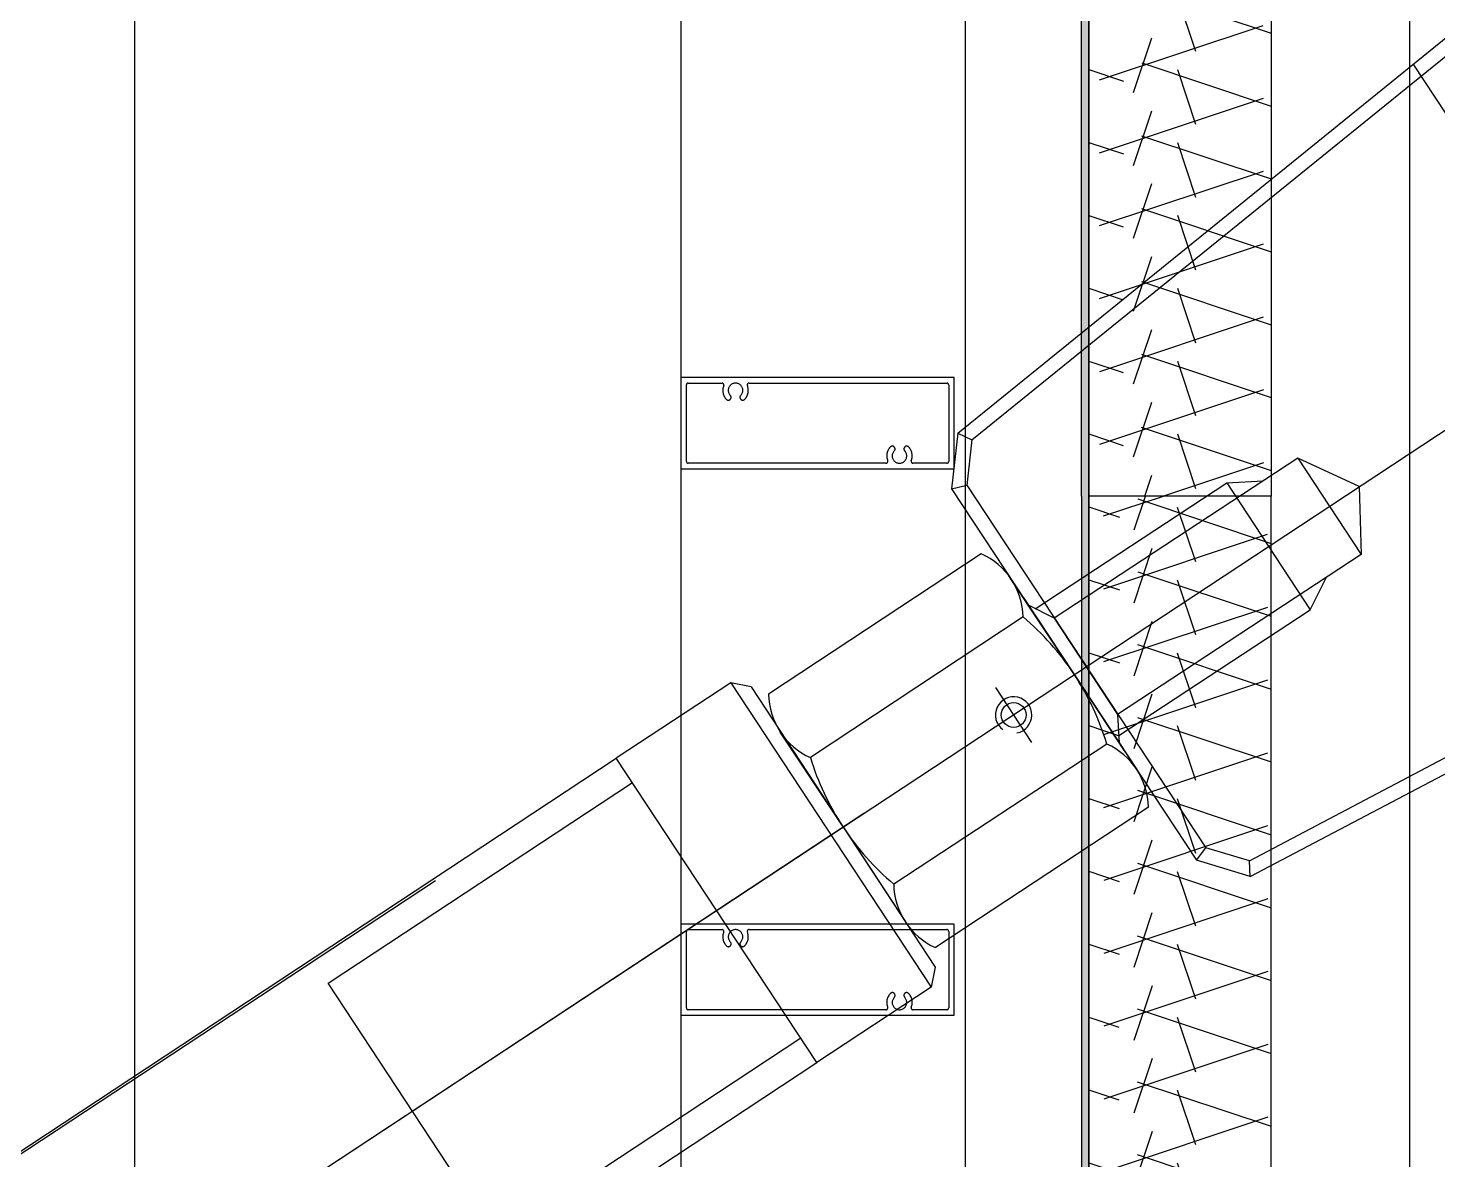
# Model space of a CAD drawing. Header units: millimetres. Extents: x 434053 to 1059003, y -2417481 to 936527.
# Drawn here: x 658632.2 to 659019.1, y -2246426.4 to -2246115.8 of the extents above; entities that cross this region are included whole.
import ezdxf

# ---------------------------------------------------------------- set-up
doc = ezdxf.new("R2010")
doc.units = ezdxf.units.MM
doc.header["$LTSCALE"] = 1000
doc.header["$MEASUREMENT"] = 0
for name, pattern in [('CENTER', [2, 1.25, -0.25, 0.25, -0.25]), ('CENTER2', [1.125, 0.75, -0.125, 0.125, -0.125]), ('HIDDEN', [9.524999999999999, 6.35, -3.175])]:
    doc.linetypes.add(name, pattern=pattern)
for name, color, linetype in [('ALUM', 1, 'Continuous'), ('DIM', 3, 'Continuous'), ('ELASTROMER-V', 241, 'Continuous'), ('EXTRUSION-V', 141, 'Continuous'), ('FASTENER', 191, 'Continuous'), ('GRID', 8, 'CENTER'), ('HZHZNEWPLOTLAYER#@$TT', 7, 'Continuous'), ('INSUL', 8, 'HIDDEN'), ('SILICONE', 8, 'Continuous'), ('STEEL-V', 71, 'Continuous'), ('铝板断面填充', 14, 'Continuous')]:
    doc.layers.add(name, color=color, linetype=linetype)
pattern_1 = [(37.50000000000001, (-97272.62875093194, -18845.211353078), (-0.0629933581096077, 1.926823769013158), [0, -1.52, 0, -1.7, 0, -1.625]), (7.499999999999977, (-97272.62875093194, -18845.211353078), (1.769776705267727, 2.822146065229739), [0, -0.82, 0, -1.37, 0, -0.525]), (327.5, (-97273.85875093189, -18845.211353078), (3.114141861751495, 0.0056590535369642), [0, -0.5, 0, -1.8, 0, -2.35]), (317.5, (-97273.85875093189, -18845.211353078), (3.006126604572293, 0.8776755649342485), [0, -0.2499999999999994, 0, -1.179999999999995, 0, -1.349999999999995])]

# ---------------------------------------------------------------- blocks, each defined once
blk = doc.blocks.new('*U341')
at = {"linetype": 'CENTER2', "ltscale": 0.5}
blk.add_line((0, 5.682552812322683), (0, -12.18191840410441), dxfattribs=at)
at = {"color": 0, "linetype": 'ByBlock'}
blk.add_lwpolyline([(-0.6749999999992724, 2.506874680595502), (-1.174999999999272, 3.599999999998545), (-2.999999999998181, 3.600000000002183, 0.4142135623730951), (-5.399999999999636, 1.200000000000728), (-5.399999999999636, 0), (5.399999999999636, 0), (5.400000000001455, 1.19999999999709, 0.4142135623730951), (3.000000000001819, 3.599999999998545), (1.174999999999272, 3.599999999998545), (0.6749999999992724, 2.506874680595502)], format="xyb", close=True, dxfattribs=at)
blk = doc.blocks.new('*U365')
at = {"layer": 'INSUL'}
h = blk.add_hatch(dxfattribs=at)
h.set_pattern_fill('钻石形', color=256, scale=2.5, style=0, pattern_type=2)
h.set_pattern_definition([(161.57, (-455.0000509863871, 4.500000000014309), (-20.00140612595636, -0.0017275865377142), [-142.3, 15.8]), (18.43, (-460.0000509863871, 4.500000000014309), (-20.00140612595636, 0.0017275865377164), [-142.3, 15.8]), (108.43, (-455.0000509863871, 4.500000000014309), (9.996384096633898, -50.00437910815975), [47.42499999999998, -110.675]), (71.57, (-460.0000509863871, 4.500000000014309), (9.996384096633903, 50.00437910815975), [47.42499999999999, -110.675])])
h.paths.add_polyline_path([(-457.5000509863871, 2.000000000014309), (0, 2.000000000014551), (0, 52.00000000001454), (-457.5000509863871, 52.0000000000143)])
at = {"layer": 'SILICONE'}
h = blk.add_hatch(dxfattribs=at)
h.set_pattern_fill('AR-SAND', color=256, angle=360, style=0)
h.set_pattern_definition(pattern_1)
h.paths.add_polyline_path([(-5, 0), (-1, 10), (0, 10), (0, 0)])
at = {"layer": 'ALUM', "linetype": 'ByBlock'}
blk.add_lwpolyline([(-457.5000509863871, -1.479443331544227e-11), (-5, -1.45519e-11), (-1, 10), (-1, 30), (-3, 30), (-3, 10.3851648071286), (-6.35406592284562, 1.999999999985448), (-457.5000509863871, 1.999999999985206)], dxfattribs=at)
at = {"layer": 'ELASTROMER-V', "linetype": 'HIDDEN'}
blk.add_lwpolyline([(0, 29.99999106871837), (0, 9.999991068718373), (-1, 9.999991068718373), (-1, 29.99999106871837)], close=True, dxfattribs=at)
at = {"layer": 'INSUL'}
blk.add_lwpolyline([(-457.5000509863871, 2.000000000014309), (0, 2.000000000014551), (0, 52.00000000001454), (-457.5000509863871, 52.0000000000143)], close=True, dxfattribs=at)
at = {"layer": 'SILICONE'}
blk.add_lwpolyline([(-5, 0), (-1, 10), (0, 10), (0, 0)], close=True, dxfattribs=at)
at = {"layer": 'FASTENER', "xscale": 0.6666666666666666, "yscale": 0.6666666666666666, "zscale": 0.6666666666666666, "rotation": 90.00000000000004}
blk.add_blockref('*U341', (-3, 20.19258240355703), dxfattribs=at)
blk = doc.blocks.new('*U366')
at = {"layer": 'INSUL'}
h = blk.add_hatch(dxfattribs=at)
h.set_pattern_fill('钻石形', color=256, scale=2.5, style=0, pattern_type=2)
h.set_pattern_definition([(161.57, (-439.9999488524967, 4.500000000014793), (-20.00140612595636, -0.0017275865377142), [-142.3, 15.8]), (18.43, (-444.9999488524967, 4.500000000014793), (-20.00140612595636, 0.0017275865377164), [-142.3, 15.8]), (108.43, (-439.9999488524967, 4.500000000014793), (9.996384096633898, -50.00437910815975), [47.42499999999998, -110.675]), (71.57, (-444.9999488524967, 4.500000000014793), (9.996384096633903, 50.00437910815975), [47.42499999999999, -110.675])])
h.paths.add_polyline_path([(-442.4999488524967, 2.000000000014793), (0, 2.000000000014551), (0, 52.00000000001454), (-442.4999488524967, 52.00000000001479)])
at = {"layer": 'SILICONE'}
h = blk.add_hatch(dxfattribs=at)
h.set_pattern_fill('AR-SAND', color=256, angle=360, style=0)
h.set_pattern_definition(pattern_1)
h.paths.add_polyline_path([(-5, 0), (-1, 10), (0, 10), (0, 0)])
at = {"layer": 'ALUM', "linetype": 'ByBlock'}
blk.add_lwpolyline([(-442.4999488524967, -1.430936667934857e-11), (-5, -1.45519e-11), (-1, 10), (-1, 30), (-3, 30), (-3, 10.3851648071286), (-6.35406592284562, 1.999999999985448), (-442.4999488524967, 1.999999999985691)], dxfattribs=at)
at = {"layer": 'ELASTROMER-V', "linetype": 'HIDDEN'}
blk.add_lwpolyline([(0, 29.99999106871837), (0, 9.999991068718373), (-1, 9.999991068718373), (-1, 29.99999106871837)], close=True, dxfattribs=at)
at = {"layer": 'INSUL'}
blk.add_lwpolyline([(-442.4999488524967, 2.000000000014793), (0, 2.000000000014551), (0, 52.00000000001454), (-442.4999488524967, 52.00000000001479)], close=True, dxfattribs=at)
at = {"layer": 'SILICONE'}
blk.add_lwpolyline([(-5, 0), (-1, 10), (0, 10), (0, 0)], close=True, dxfattribs=at)
at = {"layer": 'FASTENER', "xscale": 0.6666666666666666, "yscale": 0.6666666666666666, "zscale": 0.6666666666666666, "rotation": 90.00000000000004}
blk.add_blockref('*U341', (-3, 20.19258240355703), dxfattribs=at)
blk = doc.blocks.new('20221118-LGT01')
at = {"layer": 'STEEL-V'}
for p, q in [((-280.0947471853578, 72.91114322419162), (-9.796532106993254, 99.51898290624376)), ((-277.9487587277836, 69.23910749729839), (-9.356734655826585, 95.54293022825732)), ((-280.0947471853578, 72.91114322419162), (-289.9461511328991, 61.09985781752039)), ((-280.0947471853578, 72.91114322419162), (-277.9487587277836, 69.23910749729839)), ((-277.9487587277836, 69.23910749729839), (-285.9485867878539, 59.64775859669317)), ((-289.9461511328991, 61.09985781752039), (-289.9658774981217, -61.01509489421733)), ((-289.9461511328991, 61.09985781752039), (-285.9485867878539, 59.64775859669317)), ((-285.9485867878539, 59.64775859669317), (-285.9634531491611, -59.57644546841038)), ((-407.5249476761383, -50.02102509219549), (-407.5124762949126, 49.99608659735532)), ((-369.833957161376, 49.97415476269089), (-407.5124762948835, 49.99608659732621)), ((-369.833957161376, 49.97415476269089), (-370.002079599537, -50.02570391146583)), ((-365.8406877120724, 45.96743551813415), (-369.833957161376, 49.97415476269089)), ((-365.8406877120724, 45.96743551813415), (-365.9953603550966, -46.03243446207489)), ((-292.9775319629407, 41.70159860872081), (-362.9774467313255, 41.70944121046341)), ((-365.9178194259584, 0.04314086228259839), (-365.9625968542823, 31.23513249368989)), ((-289.9180053295277, 0.210888288624119), (-289.9626549231762, 31.31359993544174)), ((-289.9538105713145, 25.13669173099333), (-289.9180053295277, 0.210888288624119)), ((-292.94777173287, 20.91701022381312), (-362.9476999769977, 20.81678144235048)), ((-286.0201896272192, 15.95346656293259), (-289.9522956212459, 22.79059419874102)), ((-286.0201896272192, 15.95346656293259), (-286.0770607074082, -15.71636290513561)), ((-309.9028902419959, 8.890051999740535), (-309.9331522807479, -9.109922561590793)), ((-365.9178194259584, 0.04314086228259839), (-365.9703758000105, -31.14991270462633)), ((-289.9177515727933, 0.03366422565886751), (-289.9180495265464, -0.1435597685049288)), ((-289.9180495265464, -0.1435597685049288), (-289.9177515728225, 0.03366422562976368)), ((-289.9180495265464, -0.1435597685049288), (-289.9704558008234, -31.24733338539954)), ((-289.9600710213126, -25.07042757867021), (-289.9180495265464, -0.1435597685049288)), ((-286.0770607074082, -15.71636290513561), (-289.9596839963924, -22.41522923929733)), ((-292.9529797646974, -20.84999955390231), (-362.9528808365285, -20.73231384716928)), ((-292.9879233573156, -41.63457987070433), (-362.9878377708665, -41.62389147499925)), ((-365.9953603550966, -46.03243446207489), (-370.002079599537, -50.02570391146583)), ((-370.002079599537, -50.02570391146583), (-407.5249476761383, -50.02102509219549)), ((-289.9613795015321, -61.02754771168111), (-285.9634531491611, -59.57644546841038)), ((-280.1129214171087, -72.84128954290645), (-289.9613795015321, -61.02754771168111)), ((-277.966017275874, -69.1697891074291), (-285.9634531491611, -59.57644546841038)), ((-280.1129214171087, -72.84128954290645), (-277.966017275874, -69.1697891074291)), ((-277.966017275874, -69.1697891074291), (-9.380561333644437, -95.54059382868581)), ((-280.1129214171087, -72.84128954290645), (-9.821350338839693, -99.51653670414817))]:
    blk.add_line(p, q, dxfattribs=at)
at = {"layer": 'STEEL-V', "linetype": 'HIDDEN'}
for p, q in [((-120, -88.64293565222248), (-120, 88.67068261224004)), ((-288.8985307715193, 20.95831277340767), (-226.0118683007604, 20.85258603381226)), ((-226.0118683007604, 20.85258603381226), (-226.0855516249139, -20.8172293016396)), ((-226.0118683007604, 20.85258603381226), (-217.3600326240703, 15.83803326985799)), ((-206.0203026878298, 15.81896861249697), (-286.0201896272192, 15.95346656293259)), ((-206.0203026878298, 15.81896861249697), (-206.0771737681061, -15.85086085554212)), ((-196.2337904258457, 0.02446887714904733), (-206.0203026878298, 15.81896861249697)), ((-196.2337904258457, 0.02446887714904733), (-206.0771737681061, -15.85086085554212)), ((-206.0771737681061, -15.85086085554212), (-286.0770607074082, -15.71636290513561)), ((-226.0855516249139, -20.8172293016396), (-217.4169037042011, -15.8317961981229)), ((-288.9722140954982, -20.71150256204419), (-226.0855516249139, -20.8172293016396))]:
    blk.add_line(p, q, dxfattribs=at)
blk.add_lwpolyline([(-407.523950136354, -42.02102515436127), (-507.5239493589615, -42.00855590694118), (-507.5134730573045, 42.00855590697029), (-407.5134738346969, 41.9960866595211)], dxfattribs=at)
at = {"layer": 'STEEL-V'}
blk.add_circle((-309.9180212613719, -0.1099352808378171), 3.399999999994178, dxfattribs=at)
for centre, radius, start, end in [((-346.2749187246955, 31.28687103764969), 19.68767154388905, 148.0353610056626, 212.1277931670353), ((-309.4626349339669, 31.28567906064563), 19.49999999999963, 327.8778109005159, 32.28626590235339), ((-292.9284403100319, 0.2066035606258083), 72.989561970452, 163.598200908323, 180.0820586044274), ((-362.9077210618707, 0.1055907589907292), 72.98979168530064, 0.08265684523942422, 16.56648856234625), ((-309.9180212613719, -0.1099352808378171), 4.999999999999999, 247.1267229204476, 199.6900275278011), ((-292.4180459933996, -0.1393567075429019), 73.50000000000011, 179.8577367200839, 179.9036728962931), ((-363.4179456520069, -0.0199897765123751), 73.50000000000011, 359.9036728962931, 0.04182516568789673), ((-292.9211046994606, -0.1385363454755861), 72.99694062574434, 179.9036529626502, 196.3866760871209), ((-362.9151120672468, -0.02005870509310625), 72.9971670141307, 343.4200659285991, 359.9030634577901), ((-346.2845810884319, -31.20602222095476), 19.68580157354086, 147.8563505920516, 211.9519087022249), ((-309.4704282422026, -31.21454950998304), 19.49999999999963, 327.6994453916213, 32.10790039581966)]:
    blk.add_arc(centre, radius, start, end, dxfattribs=at)
blk = doc.blocks.new('A$C4AEA3CD0')
at = {"layer": '铝板断面填充', "linetype": 'ByBlock'}
for points in [[(10560.70052928424, 7786.964390901232), (10540.7005382155, 7786.964390901232), (10530.7005382155, 7782.964390901232), (10530.7005382155, 7345.464523688914), (10532.7005382155, 7345.464523688914), (10532.7005382155, 7781.610324978386), (10541.08570302265, 7784.964390901232), (10560.7005382155, 7784.964390901232)], [(10560.70052928427, 6888.964472702495), (10540.70053821553, 6888.964472702495), (10530.70053821553, 6892.964472702495), (10530.70053821553, 7345.464523688885), (10532.70053821553, 7345.464523688885), (10532.70053821553, 6894.318538625341), (10541.08570302268, 6890.964472702495), (10560.70053821553, 6890.964472702495)]]:
    blk.add_hatch(color=256, dxfattribs=at).paths.add_polyline_path(points)
at = {"layer": 'EXTRUSION-V'}
for p, q in [((10620.70068676949, 8728.247490106989, -2.373878326713049e-08), (10620.7006552713, 6887.964472541376, -2.373878326713042e-08)), ((10420.70070294841, 7822.964473866765, -2.373878326713045e-08), (10420.70070294841, 6852.96465201882, 1.648810037081872e-08)), ((10498.7007020576, 7777.964472541376, -2.373878326713045e-08), (10498.70070205763, 6887.964472702321, 1.794412873847353e-08))]:
    blk.add_line(p, q, dxfattribs=at)
at = {"layer": 'EXTRUSION-V', "elevation": -2.373878326713049e-08}
blk.add_lwpolyline([(10270.70069863509, 8677.964557566936), (10270.70069863509, 6862.964563747455)], dxfattribs=at)
at = {"layer": 'EXTRUSION-V', "linetype": 'HIDDEN', "elevation": 1.648816256007257e-08}
for points in [[(10495.70063879096, 7377.964561312774), (10420.70063879096, 7377.964561312774), (10420.70063879096, 7352.964561312774), (10495.70063879096, 7352.964561312774)], [(10495.70063879096, 7227.964561312774), (10420.70063879096, 7227.964561312774), (10420.70063879096, 7202.964561312774), (10495.70063879096, 7202.964561312774)]]:
    blk.add_lwpolyline(points, close=True, dxfattribs=at)
for points in [[(10493.70063879096, 7376.464561312774, -0.4142135623731147), (10494.20063879096, 7375.964561312774), (10494.20063879096, 7354.964561312774, -0.4142135623730951), (10493.70063879096, 7354.464561312774), (10484.40873803443, 7354.464561312774, -0.5318455158548693), (10483.945225629, 7355.152061312789, 0.303569696419431), (10483.1528412175, 7358.961900548727, 0.4903143928775128), (10482.05618297089, 7358.812432704459), (10482.0044792683, 7358.722879264658, 0.339327190915275), (10482.11549675938, 7357.878130165403, -2.41265831870223), (10479.28578081859, 7357.878130171486, 0.339327192099483), (10479.39679831125, 7358.722879268587), (10479.34509461097, 7358.812432704415, 0.4903143928944151), (10478.24843636435, 7358.961900548727, 0.3035696964186377), (10477.45605195286, 7355.152061312789, -0.5318455158544906), (10476.99253954741, 7354.464561312774), (10422.70063879096, 7354.464561312774, -0.4142135623730951), (10422.20063879096, 7354.964561312774), (10422.20063879096, 7375.964561312774, -0.4142135623730951), (10422.70063879096, 7376.464561312774), (10431.99253954746, 7376.464561312774, -0.5318455174885397), (10432.45605195194, 7375.777061310388, 0.3035696947912896), (10433.24843633224, 7371.9672220702, 0.4903143963226426), (10434.34509460574, 7372.11668991198), (10434.3967983113, 7372.206243356961, 0.3393271920984405), (10434.28578081864, 7373.050992454062, -2.412658318694041), (10437.11549675942, 7373.050992460145, 0.3393271909152766), (10437.00447926835, 7372.206243360904), (10437.05618297093, 7372.116689921075, 0.49031439287499), (10438.15284121754, 7371.967222076821, 0.3035696964197462), (10438.94522562905, 7375.77706131276, -0.5318455158541423), (10439.40873803449, 7376.46456131276)], [(10493.70063879096, 7226.464561312774, -0.4142135623731147), (10494.20063879096, 7225.964561312774), (10494.20063879096, 7204.964561312774, -0.4142135623730951), (10493.70063879096, 7204.464561312774), (10484.40873803443, 7204.464561312774, -0.5318455158548693), (10483.945225629, 7205.152061312789, 0.303569696419431), (10483.1528412175, 7208.961900548727, 0.4903143928775128), (10482.05618297089, 7208.812432704459), (10482.0044792683, 7208.722879264658, 0.339327190915275), (10482.11549675938, 7207.878130165403, -2.41265831870223), (10479.28578081859, 7207.878130171486, 0.339327192099483), (10479.39679831125, 7208.722879268587), (10479.34509461097, 7208.812432704415, 0.4903143928944151), (10478.24843636435, 7208.961900548727, 0.3035696964186377), (10477.45605195286, 7205.152061312789, -0.5318455158544906), (10476.99253954741, 7204.464561312774), (10422.70063879096, 7204.464561312774, -0.4142135623730951), (10422.20063879096, 7204.964561312774), (10422.20063879096, 7225.964561312774, -0.4142135623730951), (10422.70063879096, 7226.464561312774), (10431.99253954746, 7226.464561312774, -0.5318455174885397), (10432.45605195194, 7225.777061310388, 0.3035696947912896), (10433.24843633224, 7221.9672220702, 0.4903143963226426), (10434.34509460574, 7222.11668991198), (10434.3967983113, 7222.206243356961, 0.3393271920984405), (10434.28578081864, 7223.050992454062, -2.412658318694041), (10437.11549675942, 7223.050992460145, 0.3393271909152766), (10437.00447926835, 7222.206243360904), (10437.05618297093, 7222.116689921075, 0.49031439287499), (10438.15284121754, 7221.967222076821, 0.3035696964197462), (10438.94522562905, 7225.77706131276, -0.5318455158541423), (10439.40873803449, 7226.46456131276)]]:
    blk.add_lwpolyline(points, format="xyb", close=True, dxfattribs=at)
at = {"layer": 'GRID'}
for p, q in [((5670.700698670058, 4092.964561471417), (10970.70069345605, 7587.964561633673, 4.372245922309899e-08)), ((9689.412777439371, 6743.039793528393, 5.583955210113353e-09), (10970.70069341997, 7587.964561635114, 1.607862653037549e-08))]:
    blk.add_line(p, q, dxfattribs=at)
at = {"layer": 'STEEL-V'}
for p, q in [((9661.840170360665, 6784.863677267838, 8.328769553991289e-09), (10402.97494757114, 7273.474913507433, 1.648816256007704e-08)), ((6529.368545364821, 4718.965556094678), (10353.34523186745, 7239.941544646799, 4.372245922310089e-08)), ((9716.890479628812, 6701.359867559915, 8.328769553990468e-09), (10458.02525683938, 7189.971103799568, 1.648816256007704e-08))]:
    blk.add_line(p, q, dxfattribs=at)
at = {"linetype": 'ByBlock', "rotation": 33.40221437672568}
blk.add_blockref('20221118-LGT01', (10770.70069341996, 7456.077769046396, 1.648816256007704e-08), dxfattribs=at)
at = {"layer": 'DIM', "xscale": -1, "rotation": 270}
blk.add_blockref('*U366', (10530.7005382155, 7787.964472541376, -2.373878326713045e-08), dxfattribs=at)
at = {"layer": 'DIM', "rotation": 270}
blk.add_blockref('*U365', (10530.70053821553, 6887.964472702495, 1.794412873847354e-08), dxfattribs=at)

msp = doc.modelspace()

# ---------------------------------------------------------------- block references
at = {"layer": 'HZHZNEWPLOTLAYER#@$TT'}
msp.add_blockref('A$C4AEA3CD0', (648390.646983277, -2253589.644804623), dxfattribs=at)

doc.saveas('drawing.dxf')
